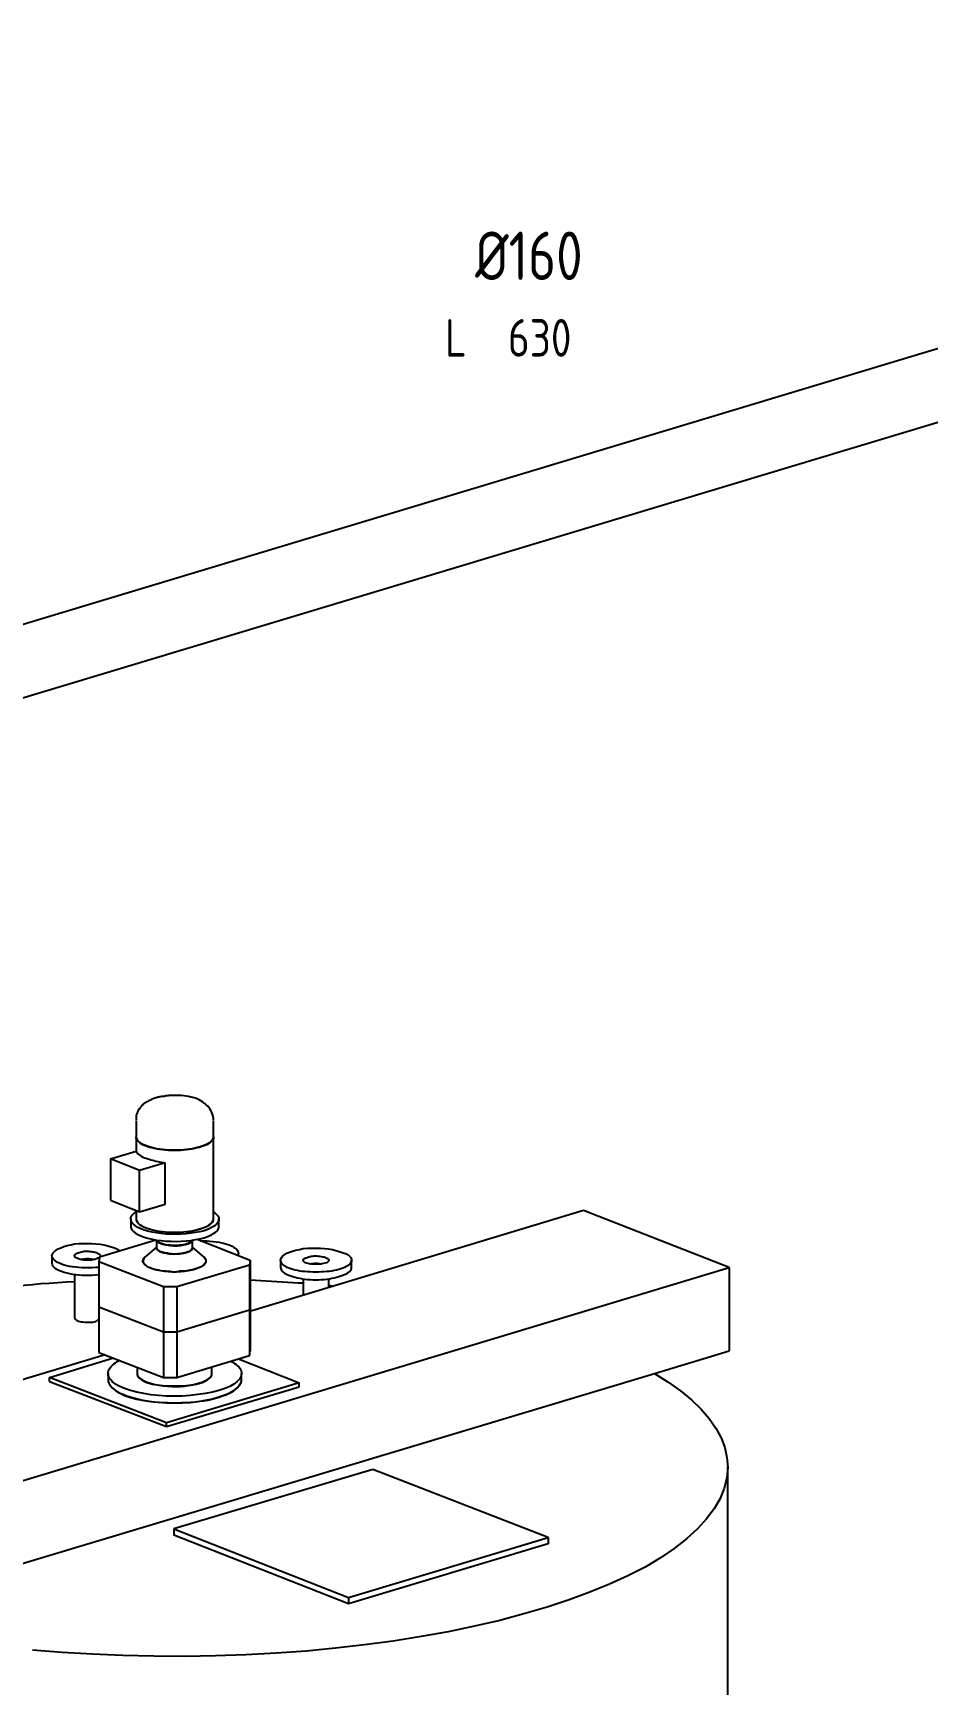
# Model space of a CAD drawing. Header units: metres. Extents: x 20 to 415, y 5 to 292.
# Drawn here: x 146.68 to 170.57, y 144.12 to 188.19 of the extents above; entities that cross this region are included whole.
import ezdxf

# ---------------------------------------------------------------- set-up
doc = ezdxf.new("R2010")
doc.units = ezdxf.units.M
for name, color, linetype in [('ВОЗДУХОВОДЫ', 7, 'Continuous'), ('ОБОЗНАЧЕНИЯ', 7, 'Continuous'), ('ОБОРУДОВАНИЕ', 8, 'Continuous')]:
    doc.layers.add(name, color=color, linetype=linetype)
doc.styles.add('GOST', font='isocpeur.ttf')

msp = doc.modelspace()

# ---------------------------------------------------------------- linework, layer by layer
at = {"layer": 'ВОЗДУХОВОДЫ'}
for points in [[(198.754, 188.186), (141.185, 170.836)], [(141.726, 169.045), (186.216, 182.438)]]:
    msp.add_lwpolyline(points, dxfattribs=at)
at = {"layer": 'ОБОРУДОВАНИЕ'}
for points in [[(151.495, 159.193), (151.495, 159.2), (151.495, 159.21), (151.494, 159.221), (151.494, 159.234), (151.492, 159.248), (151.49, 159.262), (151.488, 159.277), (151.484, 159.291), (151.48, 159.305), (151.474, 159.318), (151.46, 159.361), (151.442, 159.403), (151.421, 159.443), (151.397, 159.482), (151.37, 159.519), (151.34, 159.554), (151.309, 159.586), (151.275, 159.617), (151.24, 159.646), (151.203, 159.672), (151.158, 159.701), (151.109, 159.727), (151.057, 159.75), (151.002, 159.77), (150.945, 159.787), (150.887, 159.801), (150.827, 159.813), (150.765, 159.823), (150.703, 159.832), (150.641, 159.839), (150.616, 159.839), (150.591, 159.839), (150.566, 159.839), (150.542, 159.839), (150.518, 159.839), (150.495, 159.839), (150.473, 159.839), (150.451, 159.839), (150.431, 159.839), (150.412, 159.839), (150.387, 159.839), (150.362, 159.838), (150.337, 159.838), (150.313, 159.837), (150.289, 159.836), (150.266, 159.834), (150.244, 159.832), (150.222, 159.828), (150.202, 159.823), (150.183, 159.818), (150.158, 159.817), (150.133, 159.816), (150.108, 159.813), (150.084, 159.809), (150.06, 159.805), (150.037, 159.8), (150.015, 159.795), (149.993, 159.788), (149.973, 159.782), (149.953, 159.776), (149.929, 159.769), (149.906, 159.761), (149.883, 159.752), (149.861, 159.743), (149.839, 159.732), (149.817, 159.721), (149.795, 159.709), (149.772, 159.697), (149.749, 159.685), (149.724, 159.672), (149.712, 159.666), (149.699, 159.659), (149.687, 159.653), (149.674, 159.646), (149.662, 159.638), (149.649, 159.63), (149.637, 159.621), (149.624, 159.611), (149.612, 159.601), (149.599, 159.589), (149.588, 159.576), (149.576, 159.564), (149.566, 159.551), (149.557, 159.539), (149.547, 159.526), (149.538, 159.514), (149.528, 159.501), (149.518, 159.489), (149.507, 159.476), (149.495, 159.464), (149.489, 159.451), (149.483, 159.437), (149.477, 159.422), (149.47, 159.406), (149.464, 159.391), (149.458, 159.375), (149.452, 159.36), (149.445, 159.345), (149.439, 159.331), (149.433, 159.318), (149.433, 159.305), (149.433, 159.293), (149.433, 159.28), (149.433, 159.268), (149.433, 159.255), (149.433, 159.243), (149.433, 159.23), (149.433, 159.218), (149.433, 159.205), (149.433, 159.193)], [(149.433, 159.172), (149.433, 158.735)], [(151.495, 158.735), (151.495, 159.172)], [(151.495, 158.735), (151.492, 158.704), (151.482, 158.675), (151.467, 158.647), (151.445, 158.62), (151.417, 158.594), (151.382, 158.57), (151.342, 158.547), (151.295, 158.525), (151.242, 158.504), (151.182, 158.485), (151.124, 158.467), (151.061, 158.45), (150.993, 158.435), (150.923, 158.421), (150.849, 158.409), (150.773, 158.399), (150.695, 158.392), (150.615, 158.386), (150.535, 158.382), (150.453, 158.381), (150.372, 158.382), (150.292, 158.385), (150.212, 158.392), (150.134, 158.399), (150.058, 158.409), (149.984, 158.421), (149.913, 158.435), (149.846, 158.45), (149.783, 158.467), (149.724, 158.485), (149.671, 158.504), (149.622, 158.525), (149.579, 158.547), (149.541, 158.57), (149.508, 158.594), (149.482, 158.62), (149.46, 158.647), (149.445, 158.675), (149.436, 158.704), (149.433, 158.735)], [(149.433, 158.735), (149.433, 158.36)], [(149.683, 158.506), (149.635, 158.525), (149.593, 158.545), (149.555, 158.567), (149.523, 158.589), (149.495, 158.613), (149.473, 158.636), (149.455, 158.66), (149.443, 158.685), (149.435, 158.71), (149.433, 158.735)], [(149.433, 158.735), (149.436, 158.704), (149.445, 158.675), (149.46, 158.647), (149.482, 158.62), (149.508, 158.594), (149.541, 158.57), (149.579, 158.547), (149.622, 158.525), (149.671, 158.504), (149.724, 158.485), (149.783, 158.467), (149.846, 158.45), (149.913, 158.435), (149.984, 158.421), (150.058, 158.409), (150.134, 158.399), (150.212, 158.392), (150.292, 158.386), (150.372, 158.382), (150.453, 158.381)], [(151.495, 158.735), (151.487, 158.692), (151.464, 158.65), (151.426, 158.61), (151.374, 158.573), (151.31, 158.537), (151.234, 158.504), (151.147, 158.474), (151.049, 158.446), (150.943, 158.422), (150.828, 158.402), (150.703, 158.391), (150.577, 158.384), (150.452, 158.382), (150.329, 158.384), (150.209, 158.391), (150.092, 158.403), (149.98, 158.42), (149.874, 158.443), (149.774, 158.471), (149.683, 158.506)], [(150.453, 158.381), (150.535, 158.382), (150.615, 158.385), (150.695, 158.392), (150.773, 158.399), (150.849, 158.409), (150.923, 158.421), (150.993, 158.435), (151.061, 158.45), (151.124, 158.467), (151.182, 158.485), (151.242, 158.504), (151.295, 158.525), (151.342, 158.547), (151.382, 158.57), (151.417, 158.594), (151.445, 158.62), (151.467, 158.647), (151.482, 158.675), (151.492, 158.704), (151.495, 158.735)], [(151.495, 156.548), (151.495, 158.735)], [(148.745, 158.152), (149.433, 158.36)], [(149.433, 158.36), (149.442, 158.335), (149.457, 158.31), (149.478, 158.286), (149.504, 158.263), (149.534, 158.24), (149.569, 158.219), (149.608, 158.199), (149.651, 158.181), (149.696, 158.165), (149.745, 158.152)], [(148.745, 158.152), (148.745, 157.048)], [(149.516, 157.839), (148.745, 158.152)], [(150.203, 158.047), (149.516, 157.839)], [(149.516, 156.735), (149.516, 157.839)], [(149.745, 158.152), (149.784, 158.139), (149.825, 158.127), (149.868, 158.115), (149.912, 158.103), (149.959, 158.092), (150.006, 158.081), (150.055, 158.071), (150.104, 158.062), (150.153, 158.054), (150.203, 158.047)], [(150.203, 157.485), (150.203, 158.047)], [(150.203, 156.944), (150.203, 157.485)], [(148.745, 157.048), (149.516, 156.735)], [(149.516, 156.735), (150.203, 156.944)], [(149.287, 156.548), (149.288, 156.567), (149.292, 156.585), (149.299, 156.604), (149.308, 156.623), (149.321, 156.642), (149.337, 156.66), (149.355, 156.679), (149.378, 156.698), (149.403, 156.716), (149.433, 156.735)], [(149.287, 156.548), (149.287, 156.34)], [(151.245, 156.235), (151.134, 156.207), (151.017, 156.183), (150.893, 156.164), (150.765, 156.15), (150.633, 156.142), (150.5, 156.138), (150.365, 156.139), (150.232, 156.145), (150.102, 156.157), (149.974, 156.173), (149.854, 156.194), (149.743, 156.22), (149.642, 156.25), (149.552, 156.284), (149.474, 156.321), (149.409, 156.362), (149.357, 156.405), (149.318, 156.451), (149.295, 156.499), (149.287, 156.548)], [(149.433, 156.777), (149.433, 156.548)], [(149.433, 156.548), (149.436, 156.517), (149.445, 156.488), (149.46, 156.46), (149.482, 156.433), (149.508, 156.407), (149.541, 156.383), (149.579, 156.36), (149.622, 156.338), (149.671, 156.317), (149.724, 156.298), (149.783, 156.28), (149.846, 156.263), (149.913, 156.248), (149.984, 156.234), (150.058, 156.222), (150.134, 156.212), (150.212, 156.204), (150.292, 156.198), (150.372, 156.195), (150.453, 156.194)], [(149.433, 156.548), (149.435, 156.523), (149.443, 156.498), (149.455, 156.473), (149.473, 156.449), (149.495, 156.426), (149.523, 156.402), (149.555, 156.38), (149.593, 156.359), (149.635, 156.338), (149.683, 156.319)], [(149.683, 156.319), (149.774, 156.284), (149.874, 156.256), (149.98, 156.233), (150.092, 156.216), (150.209, 156.204), (150.329, 156.197), (150.452, 156.195), (150.577, 156.197), (150.703, 156.204), (150.828, 156.215), (150.943, 156.235), (151.049, 156.259), (151.147, 156.287), (151.234, 156.317), (151.31, 156.35), (151.374, 156.386), (151.426, 156.423), (151.464, 156.463), (151.487, 156.505), (151.495, 156.548)], [(150.453, 156.194), (150.535, 156.195), (150.615, 156.198), (150.695, 156.205), (150.773, 156.212), (150.849, 156.222), (150.923, 156.234), (150.993, 156.248), (151.061, 156.263), (151.124, 156.28), (151.182, 156.298), (151.242, 156.317), (151.295, 156.338), (151.342, 156.36), (151.382, 156.383), (151.417, 156.407), (151.445, 156.433), (151.467, 156.46), (151.482, 156.488), (151.492, 156.517), (151.495, 156.548)], [(151.641, 156.548), (151.636, 156.511), (151.624, 156.475), (151.602, 156.441), (151.573, 156.408), (151.536, 156.376), (151.492, 156.345), (151.441, 156.316), (151.382, 156.288), (151.317, 156.261), (151.245, 156.235)], [(151.495, 156.735), (151.519, 156.716), (151.542, 156.698), (151.563, 156.679), (151.582, 156.66), (151.599, 156.642), (151.613, 156.623), (151.625, 156.604), (151.634, 156.585), (151.639, 156.567), (151.641, 156.548)], [(151.641, 156.34), (151.641, 156.548)], [(161.367, 156.777), (152.495, 154.09)], [(165.262, 155.256), (161.367, 156.777)], [(149.287, 156.34), (149.295, 156.296), (149.318, 156.253), (149.357, 156.211), (149.409, 156.17), (149.474, 156.131), (149.552, 156.095), (149.642, 156.062), (149.743, 156.032), (149.854, 156.007), (149.974, 155.985), (150.102, 155.969), (150.232, 155.958), (150.365, 155.952), (150.5, 155.95), (150.633, 155.954), (150.765, 155.963), (150.893, 155.977), (151.017, 155.995), (151.134, 156.019), (151.245, 156.048)], [(151.245, 156.048), (151.317, 156.074), (151.382, 156.1), (151.441, 156.128), (151.492, 156.157), (151.536, 156.186), (151.573, 156.216), (151.602, 156.246), (151.624, 156.277), (151.636, 156.308), (151.641, 156.34)], [(147.183, 155.569), (147.191, 155.606), (147.212, 155.643), (147.247, 155.68), (147.294, 155.715), (147.352, 155.749), (147.422, 155.78), (147.501, 155.81), (147.589, 155.837), (147.684, 155.861), (147.787, 155.881), (147.901, 155.891), (148.016, 155.896), (148.131, 155.897), (148.245, 155.893), (148.358, 155.884), (148.467, 155.871), (148.572, 155.854), (148.671, 155.832), (148.764, 155.807), (148.85, 155.777)], [(147.787, 155.569), (147.789, 155.581), (147.792, 155.592), (147.799, 155.601), (147.807, 155.61), (147.819, 155.618), (147.832, 155.626), (147.849, 155.633), (147.867, 155.64), (147.889, 155.646), (147.912, 155.652)], [(147.912, 155.652), (147.944, 155.663), (147.977, 155.672), (148.011, 155.679), (148.046, 155.684), (148.081, 155.686), (148.118, 155.687), (148.155, 155.685), (148.192, 155.683), (148.229, 155.679), (148.266, 155.673), (148.303, 155.666), (148.336, 155.658), (148.367, 155.649), (148.394, 155.639), (148.417, 155.629), (148.437, 155.618), (148.453, 155.606), (148.465, 155.594), (148.472, 155.581), (148.475, 155.569)], [(149.953, 155.985), (148.454, 155.527)], [(148.85, 155.777), (148.868, 155.771), (148.885, 155.764), (148.901, 155.758), (148.916, 155.751), (148.93, 155.743), (148.944, 155.735), (148.957, 155.726), (148.97, 155.717), (148.983, 155.706), (148.995, 155.694)], [(149.974, 155.798), (149.662, 155.527)], [(149.953, 155.985), (149.995, 155.944)], [(149.974, 155.965), (149.974, 155.777)], [(149.974, 155.777), (149.98, 155.752), (149.998, 155.728), (150.027, 155.704), (150.065, 155.683), (150.112, 155.663), (150.168, 155.645), (150.231, 155.631), (150.3, 155.62), (150.374, 155.613), (150.453, 155.611)], [(150.932, 155.777), (150.926, 155.752), (150.909, 155.728), (150.88, 155.704), (150.842, 155.683), (150.794, 155.663), (150.739, 155.645), (150.676, 155.631), (150.607, 155.62), (150.533, 155.613), (150.453, 155.611), (150.374, 155.613), (150.3, 155.62), (150.231, 155.631), (150.168, 155.645), (150.112, 155.663), (150.065, 155.683), (150.027, 155.704), (149.998, 155.728), (149.98, 155.752), (149.974, 155.777)], [(150.932, 155.777), (150.926, 155.752), (150.909, 155.728), (150.88, 155.704), (150.842, 155.683), (150.794, 155.663), (150.739, 155.645), (150.676, 155.631), (150.607, 155.62), (150.533, 155.613), (150.453, 155.611), (150.374, 155.613), (150.3, 155.62), (150.231, 155.631), (150.168, 155.645), (150.112, 155.663), (150.065, 155.683), (150.027, 155.704), (149.998, 155.728), (149.98, 155.752), (149.974, 155.777)], [(150.787, 155.652), (150.741, 155.64), (150.692, 155.63), (150.641, 155.622), (150.588, 155.615), (150.534, 155.611), (150.479, 155.609), (150.424, 155.61), (150.37, 155.614), (150.317, 155.621), (150.266, 155.631), (150.212, 155.639), (150.164, 155.649), (150.12, 155.66), (150.082, 155.674), (150.05, 155.689), (150.023, 155.705), (150.002, 155.722), (149.987, 155.74), (149.977, 155.758), (149.974, 155.777)], [(149.995, 155.944), (150.023, 155.926), (150.057, 155.909), (150.095, 155.894), (150.138, 155.88), (150.185, 155.868), (150.235, 155.858), (150.287, 155.85), (150.342, 155.844), (150.397, 155.841), (150.453, 155.84)], [(149.995, 155.944), (150.023, 155.926), (150.057, 155.909), (150.095, 155.894), (150.138, 155.88), (150.185, 155.868), (150.235, 155.858), (150.287, 155.85), (150.342, 155.844), (150.397, 155.841), (150.453, 155.84)], [(149.995, 155.944), (150.016, 155.926), (150.04, 155.911), (150.068, 155.898), (150.099, 155.886), (150.133, 155.876), (150.171, 155.867), (150.211, 155.86), (150.254, 155.853), (150.3, 155.846), (150.349, 155.84), (150.394, 155.835), (150.439, 155.832), (150.484, 155.832), (150.53, 155.833), (150.576, 155.837), (150.621, 155.843), (150.665, 155.85), (150.707, 155.859), (150.748, 155.869), (150.787, 155.881)], [(150.912, 155.944), (150.889, 155.926), (150.86, 155.909), (150.825, 155.894), (150.783, 155.88), (150.737, 155.868), (150.687, 155.858), (150.632, 155.85), (150.575, 155.844), (150.515, 155.841), (150.453, 155.84), (150.397, 155.841), (150.342, 155.844), (150.287, 155.85), (150.235, 155.858), (150.185, 155.868), (150.138, 155.88), (150.095, 155.894), (150.057, 155.909), (150.023, 155.926), (149.995, 155.944)], [(150.433, 155.84), (150.377, 155.841), (150.323, 155.844), (150.271, 155.85), (150.222, 155.858), (150.175, 155.868), (150.131, 155.88), (150.091, 155.894), (150.055, 155.909), (150.023, 155.926), (149.995, 155.944)], [(150.912, 155.944), (150.883, 155.925), (150.85, 155.907), (150.811, 155.89), (150.767, 155.874), (150.719, 155.86), (150.667, 155.849), (150.612, 155.841), (150.554, 155.836), (150.494, 155.836), (150.433, 155.84)], [(150.453, 155.84), (150.515, 155.841), (150.575, 155.844), (150.632, 155.85), (150.687, 155.858), (150.737, 155.868), (150.783, 155.88), (150.825, 155.894), (150.86, 155.909), (150.889, 155.926), (150.912, 155.944)], [(150.453, 155.84), (150.515, 155.841), (150.575, 155.844), (150.632, 155.85), (150.687, 155.858), (150.737, 155.868), (150.783, 155.88), (150.825, 155.894), (150.86, 155.909), (150.889, 155.926), (150.912, 155.944)], [(150.453, 155.611), (150.533, 155.613), (150.607, 155.62), (150.676, 155.631), (150.739, 155.645), (150.794, 155.663), (150.842, 155.683), (150.88, 155.704), (150.909, 155.728), (150.926, 155.752), (150.932, 155.777)], [(150.787, 155.881), (150.8, 155.883), (150.814, 155.886), (150.828, 155.891), (150.843, 155.897), (150.857, 155.905), (150.871, 155.913), (150.883, 155.921), (150.895, 155.929), (150.904, 155.937), (150.912, 155.944)], [(150.932, 155.777), (150.931, 155.764), (150.927, 155.75), (150.921, 155.736), (150.911, 155.721), (150.898, 155.707), (150.883, 155.693), (150.864, 155.68), (150.842, 155.669), (150.816, 155.66), (150.787, 155.652)], [(150.912, 155.944), (150.953, 155.985)], [(150.932, 155.777), (150.932, 155.965)], [(151.245, 155.527), (150.932, 155.798)], [(151.057, 156.006), (152.474, 155.444)], [(151.141, 155.965), (151.228, 155.963), (151.315, 155.96), (151.4, 155.954), (151.484, 155.946), (151.565, 155.936), (151.643, 155.924), (151.717, 155.911), (151.787, 155.895), (151.852, 155.879), (151.911, 155.86)], [(151.911, 155.86), (151.954, 155.841), (151.993, 155.821), (152.03, 155.799), (152.062, 155.777), (152.091, 155.754), (152.115, 155.73), (152.135, 155.706), (152.149, 155.681), (152.158, 155.656), (152.161, 155.631)], [(152.161, 155.631), (152.161, 155.625), (152.159, 155.619), (152.157, 155.613), (152.154, 155.606), (152.151, 155.6), (152.148, 155.594), (152.145, 155.588), (152.143, 155.581), (152.141, 155.575), (152.14, 155.569)], [(152.161, 155.569), (152.161, 155.631)], [(153.286, 155.444), (153.293, 155.486), (153.315, 155.526), (153.35, 155.564), (153.397, 155.599), (153.455, 155.631), (153.525, 155.661), (153.603, 155.689), (153.691, 155.714), (153.787, 155.736), (153.89, 155.756), (154.004, 155.766), (154.118, 155.772), (154.233, 155.772), (154.347, 155.768), (154.458, 155.759), (154.565, 155.746), (154.667, 155.729), (154.763, 155.707), (154.852, 155.682), (154.931, 155.652)], [(154.931, 155.652), (154.979, 155.638), (155.021, 155.623), (155.059, 155.605), (155.091, 155.585), (155.119, 155.564), (155.141, 155.541), (155.159, 155.518), (155.171, 155.494), (155.179, 155.469), (155.181, 155.444)], [(139.56, 147.508), (165.262, 155.256)], [(147.183, 155.569), (147.183, 155.361)], [(148.433, 155.256), (148.345, 155.251), (148.256, 155.247), (148.167, 155.245), (148.079, 155.244), (147.99, 155.246), (147.904, 155.25), (147.819, 155.258), (147.736, 155.268), (147.656, 155.281), (147.579, 155.298), (147.507, 155.318), (147.442, 155.34), (147.383, 155.365), (147.332, 155.39), (147.287, 155.418), (147.251, 155.447), (147.222, 155.476), (147.2, 155.507), (147.188, 155.538), (147.183, 155.569)], [(147.183, 155.361), (147.188, 155.33), (147.2, 155.301), (147.222, 155.272), (147.251, 155.246), (147.287, 155.22), (147.332, 155.196), (147.383, 155.172), (147.442, 155.151), (147.507, 155.13), (147.579, 155.111), (147.656, 155.093), (147.736, 155.078), (147.819, 155.066), (147.904, 155.057), (147.99, 155.051), (148.079, 155.048), (148.167, 155.048), (148.256, 155.051), (148.345, 155.058), (148.433, 155.069)], [(148.475, 155.569), (148.47, 155.55), (148.456, 155.532), (148.434, 155.514), (148.405, 155.498), (148.371, 155.483), (148.331, 155.47), (148.287, 155.459), (148.24, 155.451), (148.191, 155.446), (148.141, 155.444), (148.086, 155.446), (148.033, 155.451), (147.982, 155.459), (147.936, 155.47), (147.894, 155.483), (147.858, 155.498), (147.828, 155.514), (147.806, 155.532), (147.792, 155.55), (147.787, 155.569)], [(148.308, 155.465), (148.276, 155.47), (148.241, 155.475), (148.205, 155.478), (148.168, 155.48), (148.131, 155.48), (148.094, 155.48), (148.057, 155.478), (148.021, 155.475), (147.986, 155.47), (147.954, 155.465)], [(148.454, 155.527), (148.433, 155.402)], [(148.433, 155.402), (148.433, 154.194)], [(150.162, 154.736), (148.433, 155.402)], [(150.224, 155.152), (150.157, 155.159), (150.092, 155.167), (150.03, 155.177), (149.972, 155.189), (149.917, 155.202), (149.866, 155.217), (149.819, 155.234), (149.776, 155.253), (149.737, 155.274), (149.704, 155.298), (149.675, 155.317), (149.651, 155.338), (149.633, 155.36), (149.62, 155.382), (149.612, 155.405), (149.611, 155.429), (149.614, 155.453), (149.624, 155.477), (149.64, 155.502), (149.662, 155.527)], [(149.662, 155.527), (149.632, 155.489), (149.616, 155.451), (149.615, 155.412), (149.628, 155.374), (149.654, 155.337), (149.693, 155.302), (149.745, 155.27), (149.81, 155.241), (149.886, 155.215), (149.974, 155.194), (150.077, 155.172), (150.183, 155.156), (150.291, 155.146), (150.401, 155.141), (150.511, 155.142), (150.619, 155.147), (150.725, 155.158), (150.827, 155.173), (150.925, 155.192), (151.016, 155.215)], [(150.224, 155.152), (150.236, 155.152), (150.247, 155.152), (150.257, 155.152), (150.267, 155.152), (150.276, 155.152), (150.286, 155.152), (150.295, 155.152), (150.305, 155.152), (150.317, 155.152), (150.328, 155.152)], [(150.328, 155.152), (150.353, 155.147), (150.378, 155.142), (150.403, 155.139), (150.428, 155.137), (150.453, 155.137), (150.478, 155.137), (150.503, 155.139), (150.528, 155.142), (150.553, 155.147), (150.578, 155.152)], [(152.453, 155.319), (150.516, 154.736)], [(151.245, 155.527), (151.267, 155.502), (151.282, 155.477), (151.292, 155.452), (151.295, 155.427), (151.292, 155.402), (151.282, 155.377), (151.267, 155.352), (151.245, 155.327), (151.217, 155.302), (151.182, 155.277), (151.142, 155.259), (151.096, 155.24), (151.044, 155.223), (150.988, 155.206), (150.927, 155.191), (150.863, 155.178), (150.795, 155.167), (150.725, 155.159), (150.653, 155.154), (150.578, 155.152)], [(151.016, 155.215), (151.086, 155.241), (151.148, 155.269), (151.199, 155.299), (151.24, 155.331), (151.271, 155.363), (151.29, 155.396), (151.298, 155.43), (151.293, 155.463), (151.275, 155.496), (151.245, 155.527)], [(152.474, 155.444), (152.453, 155.319)], [(152.453, 155.319), (152.453, 154.111)], [(152.474, 155.444), (152.474, 154.236)], [(153.286, 155.444), (153.286, 155.256)], [(155.181, 155.444), (155.178, 155.419), (155.169, 155.394), (155.154, 155.37), (155.133, 155.345), (155.106, 155.322), (155.074, 155.298), (155.035, 155.276), (154.992, 155.255), (154.944, 155.234), (154.89, 155.215), (154.837, 155.197), (154.78, 155.182), (154.72, 155.169), (154.655, 155.159), (154.588, 155.15), (154.518, 155.143), (154.446, 155.138), (154.373, 155.134), (154.298, 155.132), (154.223, 155.131), (154.149, 155.132), (154.076, 155.134), (154.005, 155.138), (153.935, 155.143), (153.867, 155.15), (153.8, 155.159), (153.736, 155.169), (153.674, 155.182), (153.614, 155.197), (153.557, 155.215), (153.509, 155.234), (153.465, 155.255), (153.425, 155.276), (153.39, 155.298), (153.359, 155.322), (153.333, 155.345), (153.313, 155.37), (153.298, 155.394), (153.289, 155.419), (153.286, 155.444)], [(153.286, 155.256), (153.289, 155.226), (153.298, 155.199), (153.313, 155.173), (153.333, 155.149), (153.359, 155.126), (153.39, 155.105), (153.425, 155.085), (153.465, 155.065), (153.509, 155.046), (153.557, 155.027), (153.614, 155.009), (153.674, 154.993), (153.736, 154.977), (153.8, 154.964), (153.867, 154.952), (153.935, 154.942), (154.005, 154.934), (154.076, 154.928), (154.149, 154.924), (154.223, 154.923), (154.298, 154.924), (154.373, 154.928), (154.446, 154.934), (154.518, 154.942), (154.588, 154.952), (154.655, 154.964), (154.72, 154.977), (154.78, 154.993), (154.837, 155.009), (154.89, 155.027), (154.944, 155.046), (154.992, 155.065), (155.035, 155.085), (155.074, 155.105), (155.106, 155.126), (155.133, 155.149), (155.154, 155.173), (155.169, 155.199), (155.178, 155.226), (155.181, 155.256)], [(153.89, 155.444), (153.891, 155.456), (153.895, 155.467), (153.901, 155.476), (153.91, 155.485), (153.921, 155.493), (153.935, 155.501), (153.951, 155.508), (153.97, 155.514), (153.991, 155.521), (154.015, 155.527)], [(154.577, 155.444), (154.573, 155.426), (154.559, 155.409), (154.536, 155.394), (154.507, 155.38), (154.471, 155.368), (154.429, 155.358), (154.382, 155.351), (154.332, 155.345), (154.279, 155.341), (154.223, 155.34), (154.169, 155.341), (154.117, 155.345), (154.069, 155.35), (154.025, 155.358), (153.986, 155.368), (153.953, 155.38), (153.927, 155.394), (153.907, 155.409), (153.894, 155.426), (153.89, 155.444)], [(154.015, 155.527), (154.042, 155.538), (154.072, 155.547), (154.105, 155.554), (154.14, 155.559), (154.176, 155.561), (154.215, 155.562), (154.253, 155.561), (154.292, 155.558), (154.331, 155.554), (154.369, 155.548), (154.405, 155.541), (154.439, 155.533), (154.469, 155.524), (154.496, 155.514), (154.52, 155.504), (154.54, 155.493), (154.556, 155.481), (154.568, 155.469), (154.575, 155.456), (154.577, 155.444)], [(154.39, 155.34), (154.358, 155.345), (154.325, 155.35), (154.292, 155.353), (154.258, 155.355), (154.223, 155.355), (154.189, 155.355), (154.155, 155.353), (154.121, 155.35), (154.089, 155.345), (154.057, 155.34)], [(155.181, 155.256), (155.181, 155.444)], [(165.262, 155.256), (165.262, 153.028)], [(145.559, 154.694), (145.778, 154.718), (145.998, 154.742), (146.22, 154.763), (146.442, 154.784), (146.665, 154.803), (146.889, 154.822), (147.113, 154.838), (147.338, 154.854), (147.562, 154.868), (147.787, 154.882)], [(147.787, 155.069), (147.787, 153.903)], [(150.162, 154.736), (150.162, 153.528)], [(150.516, 154.736), (150.162, 154.736)], [(150.516, 154.736), (150.516, 153.528)], [(152.474, 154.923), (152.617, 154.916), (152.761, 154.909), (152.904, 154.9), (153.047, 154.891), (153.19, 154.882), (153.331, 154.872), (153.473, 154.863), (153.613, 154.855), (153.752, 154.847), (153.89, 154.84)], [(153.89, 154.944), (153.89, 154.527)], [(154.577, 154.736), (154.577, 154.944)], [(154.577, 154.777), (154.585, 154.777), (154.594, 154.775), (154.605, 154.773), (154.617, 154.77), (154.629, 154.767), (154.642, 154.764), (154.654, 154.761), (154.665, 154.759), (154.674, 154.757), (154.682, 154.757)], [(147.787, 153.903), (147.79, 153.89), (147.799, 153.876), (147.814, 153.862), (147.835, 153.848), (147.86, 153.835), (147.891, 153.823), (147.926, 153.813), (147.966, 153.805), (148.01, 153.8), (148.058, 153.798), (148.102, 153.793), (148.147, 153.791), (148.192, 153.791), (148.235, 153.793), (148.277, 153.798), (148.316, 153.806), (148.352, 153.816), (148.384, 153.828), (148.411, 153.843), (148.433, 153.861)], [(148.433, 154.194), (148.433, 152.986)], [(150.162, 153.528), (148.433, 154.194)], [(152.453, 154.111), (150.516, 153.528)], [(152.474, 154.236), (152.453, 154.111)], [(152.453, 154.111), (152.453, 152.903)], [(152.474, 154.236), (152.474, 153.028)], [(150.162, 153.528), (150.162, 152.32)], [(150.516, 153.528), (150.162, 153.528)], [(150.516, 153.528), (150.516, 152.32)], [(148.433, 152.986), (150.162, 152.32)], [(152.453, 152.903), (152.474, 153.028)], [(163.263, 152.424), (165.262, 153.028)], [(148.6, 152.924), (135.665, 149.029)], [(147.121, 152.32), (148.829, 152.84)], [(148.683, 152.424), (148.686, 152.461), (148.695, 152.499), (148.711, 152.536), (148.733, 152.572), (148.761, 152.609), (148.795, 152.644), (148.836, 152.679), (148.883, 152.713), (148.936, 152.746), (148.995, 152.778)], [(149.454, 152.59), (149.454, 152.424)], [(150.516, 152.32), (152.453, 152.903)], [(151.453, 152.424), (151.453, 152.611)], [(151.953, 152.757), (152.007, 152.726), (152.055, 152.694), (152.099, 152.663), (152.137, 152.631), (152.169, 152.598), (152.196, 152.565), (152.217, 152.531), (152.232, 152.496), (152.241, 152.461), (152.245, 152.424)], [(152.161, 152.819), (153.786, 152.174)], [(141.56, 145.904), (163.263, 152.424)], [(150.245, 151.112), (147.121, 152.32)], [(147.121, 152.215), (147.121, 152.32)], [(147.121, 152.215), (150.245, 151.007)], [(147.125, 152.214), (147.126, 152.215)], [(148.683, 152.424), (148.683, 152.257)], [(149.12, 152.028), (149.037, 152.061), (148.963, 152.095), (148.897, 152.132), (148.84, 152.17), (148.792, 152.21), (148.753, 152.252), (148.722, 152.294), (148.7, 152.337), (148.687, 152.38), (148.683, 152.424)], [(148.683, 152.257), (148.687, 152.213), (148.7, 152.17), (148.722, 152.127), (148.752, 152.085), (148.79, 152.044), (148.836, 152.004), (148.89, 151.965), (148.952, 151.929), (149.022, 151.894), (149.1, 151.861), (149.183, 151.831), (149.272, 151.802), (149.365, 151.775), (149.463, 151.749), (149.566, 151.726), (149.672, 151.705), (149.784, 151.688), (149.899, 151.673), (150.018, 151.661), (150.141, 151.653), (150.266, 151.648), (150.393, 151.646), (150.519, 151.646), (150.644, 151.648), (150.768, 151.653), (150.891, 151.661), (151.011, 151.671), (151.127, 151.683), (151.24, 151.698), (151.349, 151.716), (151.453, 151.741), (151.553, 151.768), (151.649, 151.797), (151.738, 151.827), (151.823, 151.859), (151.901, 151.893), (151.972, 151.928), (152.036, 151.966), (152.092, 152.006), (152.14, 152.049)], [(148.683, 152.257), (148.687, 152.213), (148.7, 152.17), (148.722, 152.127), (148.753, 152.084), (148.792, 152.041), (148.84, 151.999), (148.897, 151.958), (148.963, 151.918), (149.037, 151.879), (149.12, 151.841)], [(152.245, 152.424), (152.231, 152.35), (152.191, 152.277), (152.127, 152.208), (152.038, 152.142), (151.927, 152.08), (151.795, 152.023), (151.642, 151.972), (151.471, 151.928), (151.283, 151.891), (151.078, 151.861), (150.87, 151.836), (150.659, 151.821), (150.447, 151.816), (150.236, 151.821), (150.029, 151.835), (149.827, 151.858), (149.634, 151.89), (149.45, 151.929), (149.278, 151.975), (149.12, 152.028)], [(149.12, 151.841), (149.278, 151.788), (149.45, 151.743), (149.634, 151.706), (149.827, 151.677), (150.029, 151.656), (150.236, 151.643), (150.447, 151.638), (150.659, 151.641), (150.87, 151.653), (151.078, 151.674), (151.283, 151.709), (151.471, 151.751), (151.642, 151.799), (151.795, 151.852), (151.927, 151.911), (152.038, 151.974), (152.127, 152.041), (152.191, 152.111), (152.231, 152.183), (152.245, 152.257)], [(149.454, 152.424), (149.457, 152.398), (149.466, 152.372), (149.481, 152.345), (149.502, 152.318), (149.529, 152.291), (149.561, 152.265), (149.6, 152.24), (149.643, 152.216), (149.691, 152.194), (149.745, 152.174), (149.803, 152.156), (149.865, 152.141), (149.93, 152.128), (149.997, 152.118), (150.068, 152.109), (150.141, 152.102), (150.216, 152.097), (150.294, 152.093), (150.373, 152.091), (150.453, 152.091)], [(149.454, 152.424), (149.46, 152.386), (149.48, 152.349), (149.513, 152.313), (149.557, 152.278), (149.612, 152.244), (149.679, 152.212), (149.755, 152.183), (149.84, 152.156), (149.934, 152.132), (150.037, 152.111), (150.15, 152.095), (150.266, 152.084), (150.381, 152.078), (150.496, 152.076), (150.61, 152.08), (150.721, 152.089), (150.828, 152.103), (150.931, 152.121), (151.029, 152.145), (151.12, 152.174)], [(150.162, 152.32), (150.516, 152.32)], [(153.786, 152.174), (150.245, 151.112)], [(150.245, 151.007), (153.786, 152.07)], [(150.453, 152.091), (150.534, 152.091), (150.613, 152.093), (150.69, 152.097), (150.766, 152.102), (150.839, 152.109), (150.909, 152.118), (150.977, 152.128), (151.042, 152.141), (151.103, 152.156), (151.162, 152.174), (151.215, 152.194), (151.264, 152.216), (151.307, 152.24), (151.345, 152.265), (151.378, 152.291), (151.404, 152.318), (151.426, 152.345), (151.441, 152.372), (151.45, 152.398), (151.453, 152.424)], [(151.12, 152.174), (151.18, 152.193), (151.234, 152.214), (151.284, 152.236), (151.327, 152.259), (151.365, 152.283), (151.396, 152.309), (151.42, 152.336), (151.439, 152.364), (151.449, 152.393), (151.453, 152.424)], [(152.14, 152.049), (152.153, 152.062), (152.165, 152.076), (152.177, 152.092), (152.189, 152.108), (152.2, 152.124), (152.211, 152.142), (152.221, 152.16), (152.23, 152.178), (152.238, 152.197), (152.245, 152.215)], [(152.245, 152.257), (152.245, 152.424)], [(152.245, 152.215), (152.245, 152.221), (152.245, 152.226), (152.245, 152.23), (152.245, 152.233), (152.245, 152.236), (152.245, 152.239), (152.245, 152.243), (152.245, 152.247), (152.245, 152.252), (152.245, 152.257)], [(153.786, 152.07), (153.786, 152.174)], [(153.791, 152.07), (153.791, 152.069)], [(163.263, 152.424), (163.632, 152.195), (163.962, 151.96), (164.255, 151.719), (164.51, 151.472), (164.726, 151.221), (164.903, 150.966), (165.042, 150.708), (165.141, 150.448), (165.201, 150.187), (165.221, 149.924)], [(150.245, 151.007), (150.245, 151.112)], [(165.221, 149.924), (165.198, 149.644), (165.129, 149.365), (165.015, 149.089), (164.857, 148.815), (164.656, 148.544), (164.411, 148.278), (164.123, 148.015), (163.794, 147.758), (163.424, 147.505), (163.013, 147.258), (162.558, 147.025), (162.067, 146.802), (161.543, 146.588), (160.987, 146.384), (160.399, 146.191), (159.781, 146.009), (159.135, 145.839), (158.461, 145.681), (157.76, 145.536), (157.035, 145.405), (156.289, 145.287), (155.528, 145.183), (154.752, 145.093), (153.965, 145.019), (153.166, 144.959), (152.359, 144.916), (151.545, 144.888), (150.726, 144.877), (149.903, 144.882), (149.079, 144.905), (148.264, 144.937), (147.459, 144.985), (146.665, 145.047)], [(155.744, 149.862), (150.433, 148.279)], [(160.43, 148.05), (155.744, 149.862)], [(165.221, 117.932), (165.221, 149.924)], [(150.433, 148.279), (155.098, 146.446)], [(150.433, 148.279), (150.433, 148.112)], [(155.098, 146.279), (150.433, 148.112)], [(155.098, 146.446), (160.43, 148.05)], [(160.43, 147.883), (155.098, 146.279)], [(160.43, 148.05), (160.43, 147.883)], [(155.098, 146.446), (155.098, 146.279)]]:
    msp.add_lwpolyline(points, dxfattribs=at)

# ---------------------------------------------------------------- texts
at = {"layer": 'ОБОЗНАЧЕНИЯ', "style": 'GOST', "width": 0.8}
for s, height, p in [('%%c160', 1.2921, (158.478, 181.597)), ('L', 1.003, (157.675, 179.553)), ('630', 1.003, (159.354, 179.553))]:
    msp.add_text(s, height=height, dxfattribs=at).set_placement(p)

doc.saveas('drawing.dxf')
